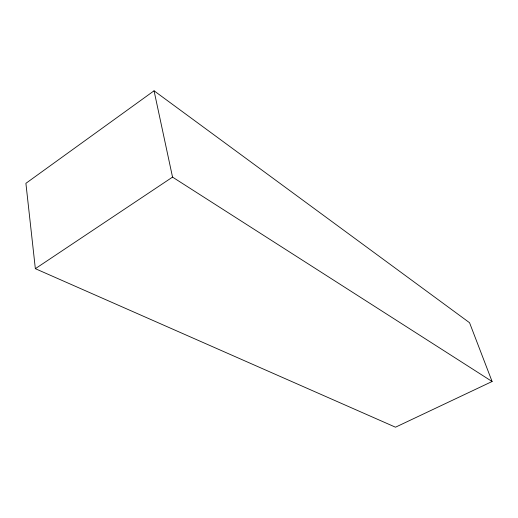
<?xml version="1.0" encoding="UTF-8"?>
<svg xmlns="http://www.w3.org/2000/svg" width="518" height="518" viewBox="0 0 518 518"><rect width="100%" height="100%" fill="white"/><g stroke="black" fill="none" stroke-linecap="round" stroke-linejoin="round"><path stroke-width="0.78" d="M154.053 90.799L25.9 183.327L35.347 268.68L395.493 427.201L492.1 381.507L469.548 322.72L154.053 90.799L172.539 177.111L492.1 381.507M35.347 268.68L172.539 177.111"/></g></svg>
